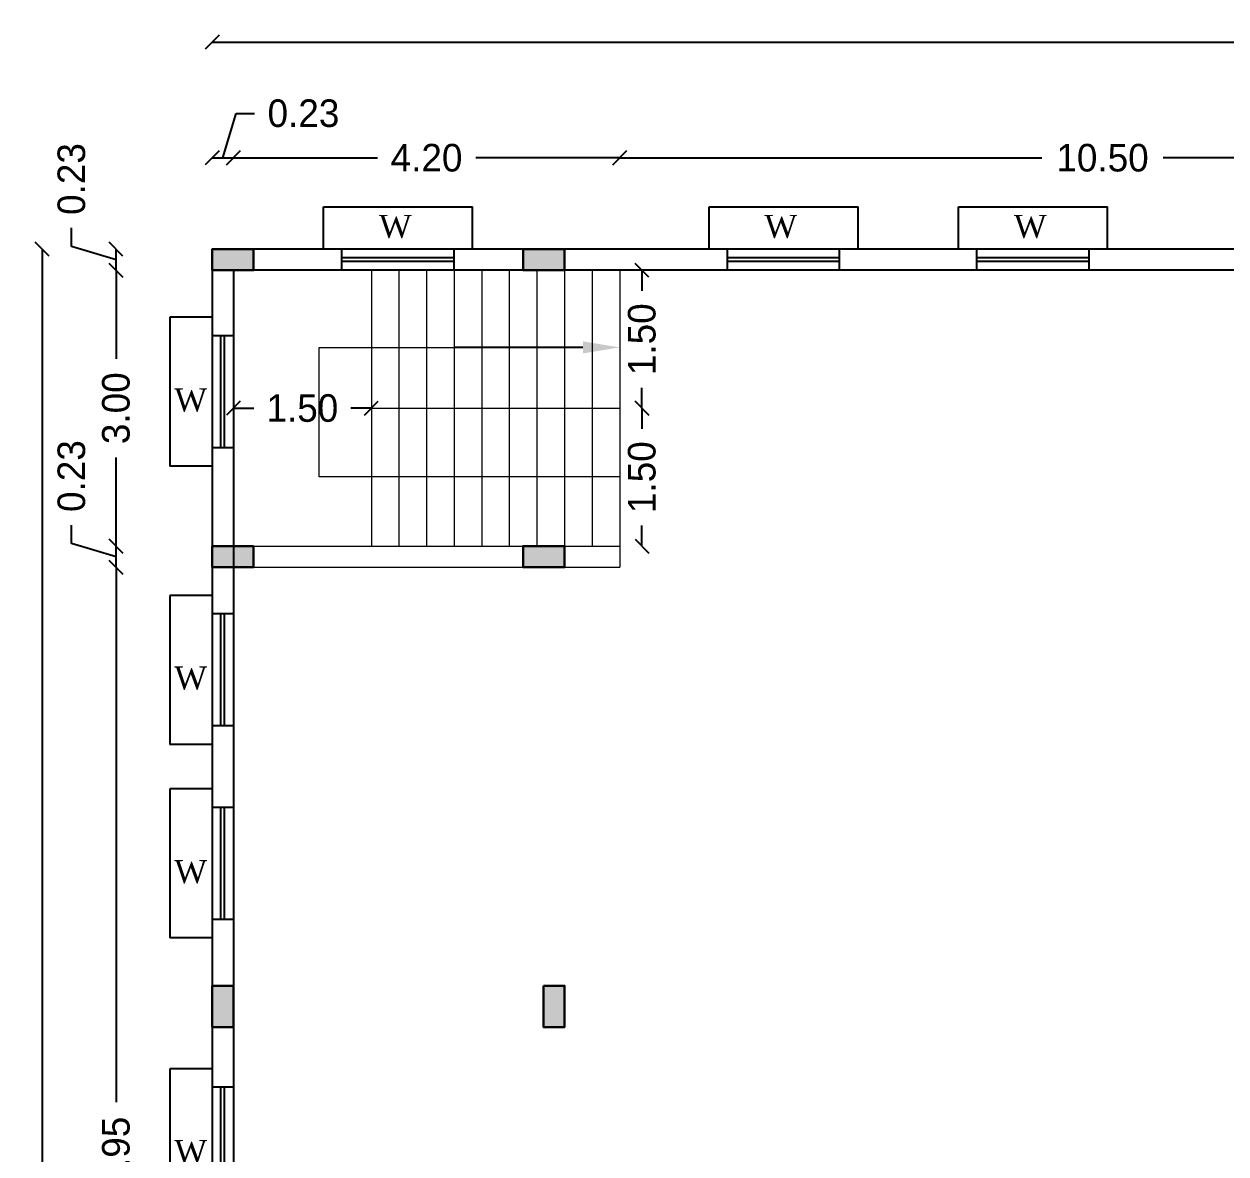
# Model space of a CAD drawing. Header units: metres. Extents: x -1560950 to -1560825, y 42726 to 42863.
# Drawn here: x -1560915.76 to -1560902.69, y 42806.38 to 42818.67 of the extents above; entities that cross this region are included whole.
import ezdxf
from ezdxf import colors
from ezdxf.entities.mleader import LeaderData, LeaderLine
from ezdxf.math import Vec2, Vec3

# ---------------------------------------------------------------- set-up
doc = ezdxf.new("R2010")
doc.units = ezdxf.units.M
doc.header["$LTSCALE"] = 750
doc.header["$MEASUREMENT"] = 0
doc.header["$PDMODE"] = 35
doc.header["$PDSIZE"] = 50
doc.layers.get('0').update_dxf_attribs({"lineweight": 5})
doc.layers.get('Defpoints').update_dxf_attribs({"lineweight": 0})
for name, color, linetype in [('BLK_1_FLR_1_BLT_UP_AREA', 1, 'Continuous'), ('BLK_1_FLR_1_CARPET_AREA', 10, 'Continuous'), ('BLK_1_FLR_1_REGULAR_ROOM_1', 117, 'Continuous')]:
    doc.layers.add(name, color=color, linetype=linetype)
doc.layers.add('wall', color=7, linetype='Continuous', lineweight=30)
doc.styles.add('2', font='swisscb.ttf', dxfattribs={"height": 1.1})
doc.styles.get("Standard").update_dxf_attribs({"font": 'arial.ttf'})
doc.styles.add('sunahari', font='framd.ttf', dxfattribs={"height": 0.3})
doc.dimstyles.new('CIVIL Mt.1', dxfattribs={"dimscale": 0, "dimtxt": 0.4, "dimasz": 0.15, "dimexe": 0.18, "dimexo": 0.0625, "dimgap": 0.1, "dimtad": 0, "dimzin": 0, "dimdsep": 46, "dimtxsty": 'sunahari', "dimblk": 'OBLIQUE', "dimcen": 0.09, "dimse1": 1, "dimse2": 1, "dimclrd": 253, "dimclrt": 4, "dimadec": 0, "dimazin": 0, "dimtfac": 1, "dimtofl": 0, "dimtmove": 1, "dimatfit": 3, "dimfxl": 0, "dimfrac": 2, "dimtolj": 1, "dimtzin": 0, "dimarcsym": 0})

# ---------------------------------------------------------------- blocks, each defined once
blk = doc.blocks.new('A$C1C442E2B')
at = {"ltscale": 0.25}
h = blk.add_hatch(color=43, dxfattribs=at)
h.dxf.hatch_style = 1
h.paths.add_polyline_path([(0.23, 0.45), (0, 0.45), (0, 0), (0.23, 0)])
at = {"layer": 'wall', "color": 240, "ltscale": 0.25}
blk.add_lwpolyline([(0, 0.45), (0.23, 0.45), (0.23, 0), (0, 0)], close=True, dxfattribs=at)
blk = doc.blocks.new('_Oblique')
at = {"color": 0, "linetype": 'ByBlock', "lineweight": -2}
blk.add_line((-0.5, -0.5), (0.5, 0.5), dxfattribs=at)
blk = doc.blocks.new('*D1111')
at = {"color": 253, "lineweight": -2, "ltscale": 0.25}
for p, q in [((-1560909.037, 42814.494), (-1560909.037, 42814.271)), ((-1560909.037, 42812.994), (-1560909.037, 42813.217))]:
    blk.add_line(p, q, dxfattribs=at)
at = {"layer": 'Defpoints', "color": 0, "ltscale": 0.25}
for p in [(-1560909.279, 42814.494), (-1560909.037, 42814.494), (-1560909.279, 42812.994)]:
    blk.add_point(p, dxfattribs=at)
at = {"color": 253, "lineweight": -2, "ltscale": 0.25, "xscale": 0.15, "yscale": 0.15, "zscale": 0.15}
for p, rotation in [((-1560909.037, 42814.494), 90), ((-1560909.037, 42812.994), 270)]:
    blk.add_blockref('_Oblique', p, dxfattribs=dict(at, rotation=rotation))
at = {"color": 4, "ltscale": 0.25, "insert": (-1560909.037, 42813.744), "char_height": 0.3, "attachment_point": 5, "rotation": 90, "style": 'sunahari'}
blk.add_mtext('\\A1;1.50', dxfattribs=at)
blk = doc.blocks.new('*D1112')
at = {"color": 253, "lineweight": -2, "ltscale": 0.25}
for p, q in [((-1560909.037, 42815.994), (-1560909.037, 42815.771)), ((-1560909.037, 42814.494), (-1560909.037, 42814.717))]:
    blk.add_line(p, q, dxfattribs=at)
at = {"layer": 'Defpoints', "color": 0, "ltscale": 0.25}
for p in [(-1560909.279, 42815.994), (-1560909.037, 42815.994), (-1560909.279, 42814.494)]:
    blk.add_point(p, dxfattribs=at)
at = {"color": 253, "lineweight": -2, "ltscale": 0.25, "xscale": 0.15, "yscale": 0.15, "zscale": 0.15}
for p, rotation in [((-1560909.037, 42815.994), 90), ((-1560909.037, 42814.494), 270)]:
    blk.add_blockref('_Oblique', p, dxfattribs=dict(at, rotation=rotation))
at = {"color": 4, "ltscale": 0.25, "insert": (-1560909.037, 42815.244), "char_height": 0.3, "attachment_point": 5, "rotation": 90, "style": 'sunahari'}
blk.add_mtext('\\A1;1.50', dxfattribs=at)
blk = doc.blocks.new('*D1113')
at = {"color": 253, "lineweight": -2, "ltscale": 0.25}
for p, q in [((-1560913.479, 42814.494), (-1560913.256, 42814.494)), ((-1560911.979, 42814.494), (-1560912.202, 42814.494))]:
    blk.add_line(p, q, dxfattribs=at)
at = {"layer": 'Defpoints', "color": 0, "ltscale": 0.25}
for p in [(-1560913.479, 42814.494), (-1560913.479, 42814.494), (-1560911.979, 42814.494)]:
    blk.add_point(p, dxfattribs=at)
at = {"color": 253, "lineweight": -2, "ltscale": 0.25, "xscale": 0.15, "yscale": 0.15, "zscale": 0.15, "rotation": 180}
blk.add_blockref('_Oblique', (-1560913.479, 42814.494), dxfattribs=at)
at = {"color": 253, "lineweight": -2, "ltscale": 0.25, "xscale": 0.15, "yscale": 0.15, "zscale": 0.15}
blk.add_blockref('_Oblique', (-1560911.979, 42814.494), dxfattribs=at)
at = {"color": 4, "ltscale": 0.25, "insert": (-1560912.729, 42814.494), "char_height": 0.3, "attachment_point": 5, "style": 'sunahari'}
blk.add_mtext('\\A1;1.50', dxfattribs=at)
blk = doc.blocks.new('*D1145')
at = {"color": 253, "lineweight": -2, "ltscale": 0.25}
for p, q in [((-1560913.594, 42817.216), (-1560913.448, 42817.7)), ((-1560913.448, 42817.7), (-1560913.248, 42817.7)), ((-1560913.709, 42817.216), (-1560913.479, 42817.216))]:
    blk.add_line(p, q, dxfattribs=at)
at = {"layer": 'Defpoints', "color": 0, "ltscale": 0.25}
for p in [(-1560913.479, 42817.216), (-1560913.709, 42816.224), (-1560913.479, 42815.994)]:
    blk.add_point(p, dxfattribs=at)
at = {"color": 253, "lineweight": -2, "ltscale": 0.25, "xscale": 0.15, "yscale": 0.15, "zscale": 0.15, "rotation": 180}
blk.add_blockref('_Oblique', (-1560913.709, 42817.216), dxfattribs=at)
at = {"color": 253, "lineweight": -2, "ltscale": 0.25, "xscale": 0.15, "yscale": 0.15, "zscale": 0.15}
blk.add_blockref('_Oblique', (-1560913.479, 42817.216), dxfattribs=at)
at = {"color": 4, "ltscale": 0.25, "insert": (-1560912.717, 42817.7), "char_height": 0.3, "attachment_point": 5, "style": 'sunahari'}
blk.add_mtext('\\A1;0.23', dxfattribs=at)
blk = doc.blocks.new('*D1146')
at = {"color": 253, "lineweight": -2, "ltscale": 0.25}
for p, q in [((-1560913.479, 42817.216), (-1560911.913, 42817.216)), ((-1560909.279, 42817.216), (-1560910.844, 42817.216))]:
    blk.add_line(p, q, dxfattribs=at)
at = {"layer": 'Defpoints', "color": 0, "ltscale": 0.25}
for p in [(-1560909.279, 42817.216), (-1560913.479, 42815.994), (-1560909.279, 42815.994)]:
    blk.add_point(p, dxfattribs=at)
at = {"color": 253, "lineweight": -2, "ltscale": 0.25, "xscale": 0.15, "yscale": 0.15, "zscale": 0.15, "rotation": 180}
blk.add_blockref('_Oblique', (-1560913.479, 42817.216), dxfattribs=at)
at = {"color": 253, "lineweight": -2, "ltscale": 0.25, "xscale": 0.15, "yscale": 0.15, "zscale": 0.15}
blk.add_blockref('_Oblique', (-1560909.279, 42817.216), dxfattribs=at)
at = {"color": 4, "ltscale": 0.25, "insert": (-1560911.379, 42817.216), "char_height": 0.3, "attachment_point": 5, "style": 'sunahari'}
blk.add_mtext('\\A1;4.20', dxfattribs=at)
blk = doc.blocks.new('*D1147')
at = {"color": 253, "lineweight": -2, "ltscale": 0.25}
for p, q in [((-1560909.279, 42817.216), (-1560904.688, 42817.216)), ((-1560898.779, 42817.216), (-1560903.37, 42817.216))]:
    blk.add_line(p, q, dxfattribs=at)
at = {"layer": 'Defpoints', "color": 0, "ltscale": 0.25}
for p in [(-1560898.779, 42817.216), (-1560898.779, 42816.224), (-1560909.279, 42815.994)]:
    blk.add_point(p, dxfattribs=at)
at = {"color": 253, "lineweight": -2, "ltscale": 0.25, "xscale": 0.15, "yscale": 0.15, "zscale": 0.15, "rotation": 180}
blk.add_blockref('_Oblique', (-1560909.279, 42817.216), dxfattribs=at)
at = {"color": 253, "lineweight": -2, "ltscale": 0.25, "xscale": 0.15, "yscale": 0.15, "zscale": 0.15}
blk.add_blockref('_Oblique', (-1560898.779, 42817.216), dxfattribs=at)
at = {"color": 4, "ltscale": 0.25, "insert": (-1560904.029, 42817.216), "char_height": 0.3, "attachment_point": 5, "style": 'sunahari'}
blk.add_mtext('\\A1;10.50', dxfattribs=at)
blk = doc.blocks.new('*D1157')
at = {"color": 253, "lineweight": -2, "ltscale": 0.25}
for p, q in [((-1560913.709, 42818.475), (-1560900.226, 42818.475)), ((-1560885.401, 42818.475), (-1560898.884, 42818.475))]:
    blk.add_line(p, q, dxfattribs=at)
at = {"layer": 'Defpoints', "color": 0, "ltscale": 0.25}
for p in [(-1560885.401, 42818.475), (-1560913.709, 42816.224), (-1560885.401, 42812.377)]:
    blk.add_point(p, dxfattribs=at)
at = {"color": 253, "lineweight": -2, "ltscale": 0.25, "xscale": 0.15, "yscale": 0.15, "zscale": 0.15, "rotation": 180}
blk.add_blockref('_Oblique', (-1560913.709, 42818.475), dxfattribs=at)
at = {"color": 253, "lineweight": -2, "ltscale": 0.25, "xscale": 0.15, "yscale": 0.15, "zscale": 0.15}
blk.add_blockref('_Oblique', (-1560885.401, 42818.475), dxfattribs=at)
at = {"color": 4, "ltscale": 0.25, "insert": (-1560899.555, 42818.475), "char_height": 0.3, "attachment_point": 5, "style": 'sunahari'}
blk.add_mtext('\\A1;28.31', dxfattribs=at)
blk = doc.blocks.new('*D1163')
at = {"color": 253, "lineweight": -2, "ltscale": 0.25}
for p, q in [((-1560914.755, 42812.764), (-1560914.755, 42806.949)), ((-1560914.755, 42799.812), (-1560914.755, 42805.627))]:
    blk.add_line(p, q, dxfattribs=at)
at = {"layer": 'Defpoints', "color": 0, "ltscale": 0.25}
for p in [(-1560914.755, 42812.764), (-1560913.479, 42812.764), (-1560913.709, 42799.812)]:
    blk.add_point(p, dxfattribs=at)
at = {"color": 253, "lineweight": -2, "ltscale": 0.25, "xscale": 0.15, "yscale": 0.15, "zscale": 0.15}
for p, rotation in [((-1560914.755, 42812.764), 90), ((-1560914.755, 42799.812), 270)]:
    blk.add_blockref('_Oblique', p, dxfattribs=dict(at, rotation=rotation))
at = {"color": 4, "ltscale": 0.25, "insert": (-1560914.755, 42806.288), "char_height": 0.3, "attachment_point": 5, "rotation": 90, "style": 'sunahari'}
blk.add_mtext('\\A1;12.95', dxfattribs=at)
blk = doc.blocks.new('*D1164')
at = {"color": 253, "lineweight": -2, "ltscale": 0.25}
for p, q in [((-1560915.239, 42813.024), (-1560915.239, 42813.224)), ((-1560914.755, 42812.879), (-1560915.239, 42813.024)), ((-1560914.755, 42812.764), (-1560914.755, 42812.994))]:
    blk.add_line(p, q, dxfattribs=at)
at = {"layer": 'Defpoints', "color": 0, "ltscale": 0.25}
for p in [(-1560914.755, 42812.994), (-1560913.479, 42812.994), (-1560913.479, 42812.764)]:
    blk.add_point(p, dxfattribs=at)
at = {"color": 253, "lineweight": -2, "ltscale": 0.25, "xscale": 0.15, "yscale": 0.15, "zscale": 0.15}
for p, rotation in [((-1560914.755, 42812.994), 90), ((-1560914.755, 42812.764), 270)]:
    blk.add_blockref('_Oblique', p, dxfattribs=dict(at, rotation=rotation))
at = {"color": 4, "ltscale": 0.25, "insert": (-1560915.239, 42813.756), "char_height": 0.3, "attachment_point": 5, "rotation": 90, "style": 'sunahari'}
blk.add_mtext('\\A1;0.23', dxfattribs=at)
blk = doc.blocks.new('*D1165')
at = {"color": 253, "lineweight": -2, "ltscale": 0.25}
for p, q in [((-1560914.755, 42815.994), (-1560914.755, 42815.031)), ((-1560914.755, 42812.994), (-1560914.755, 42813.957))]:
    blk.add_line(p, q, dxfattribs=at)
at = {"layer": 'Defpoints', "color": 0, "ltscale": 0.25}
for p in [(-1560914.755, 42815.994), (-1560913.709, 42815.994), (-1560913.479, 42812.994)]:
    blk.add_point(p, dxfattribs=at)
at = {"color": 253, "lineweight": -2, "ltscale": 0.25, "xscale": 0.15, "yscale": 0.15, "zscale": 0.15}
for p, rotation in [((-1560914.755, 42815.994), 90), ((-1560914.755, 42812.994), 270)]:
    blk.add_blockref('_Oblique', p, dxfattribs=dict(at, rotation=rotation))
at = {"color": 4, "ltscale": 0.25, "insert": (-1560914.755, 42814.494), "char_height": 0.3, "attachment_point": 5, "rotation": 90, "style": 'sunahari'}
blk.add_mtext('\\A1;3.00', dxfattribs=at)
blk = doc.blocks.new('*D1166')
at = {"color": 253, "lineweight": -2, "ltscale": 0.25}
for p, q in [((-1560915.239, 42816.254), (-1560915.239, 42816.454)), ((-1560914.755, 42816.109), (-1560915.239, 42816.254)), ((-1560914.755, 42815.994), (-1560914.755, 42816.224))]:
    blk.add_line(p, q, dxfattribs=at)
at = {"layer": 'Defpoints', "color": 0, "ltscale": 0.25}
for p in [(-1560914.755, 42816.224), (-1560913.709, 42816.224), (-1560913.709, 42815.994)]:
    blk.add_point(p, dxfattribs=at)
at = {"color": 253, "lineweight": -2, "ltscale": 0.25, "xscale": 0.15, "yscale": 0.15, "zscale": 0.15}
for p, rotation in [((-1560914.755, 42816.224), 90), ((-1560914.755, 42815.994), 270)]:
    blk.add_blockref('_Oblique', p, dxfattribs=dict(at, rotation=rotation))
at = {"color": 4, "ltscale": 0.25, "insert": (-1560915.239, 42816.986), "char_height": 0.3, "attachment_point": 5, "rotation": 90, "style": 'sunahari'}
blk.add_mtext('\\A1;0.23', dxfattribs=at)
blk = doc.blocks.new('*D1167')
at = {"color": 253, "lineweight": -2, "ltscale": 0.25}
for p, q in [((-1560915.558, 42816.224), (-1560915.558, 42803.693)), ((-1560915.558, 42789.835), (-1560915.558, 42802.366))]:
    blk.add_line(p, q, dxfattribs=at)
at = {"layer": 'Defpoints', "color": 0, "ltscale": 0.25}
for p in [(-1560915.558, 42816.224), (-1560913.183, 42816.224), (-1560909.076, 42789.835)]:
    blk.add_point(p, dxfattribs=at)
at = {"color": 253, "lineweight": -2, "ltscale": 0.25, "xscale": 0.15, "yscale": 0.15, "zscale": 0.15}
for p, rotation in [((-1560915.558, 42816.224), 90), ((-1560915.558, 42789.835), 270)]:
    blk.add_blockref('_Oblique', p, dxfattribs=dict(at, rotation=rotation))
at = {"color": 4, "ltscale": 0.25, "insert": (-1560915.558, 42803.03), "char_height": 0.3, "attachment_point": 5, "rotation": 90, "style": 'sunahari'}
blk.add_mtext('\\A1;26.39', dxfattribs=at)

msp = doc.modelspace()

# ---------------------------------------------------------------- linework, layer by layer
at = {"color": 0, "lineweight": -3}
for p, q in [((-1560912.49881, 42816.22405), (-1560912.49881, 42816.68405)), ((-1560912.49881, 42816.68405), (-1560910.87881, 42816.68405)), ((-1560910.87881, 42816.22405), (-1560910.87881, 42816.68405)), ((-1560908.30774, 42816.22405), (-1560908.30774, 42816.68405)), ((-1560908.30774, 42816.68405), (-1560906.68774, 42816.68405)), ((-1560906.68774, 42816.22405), (-1560906.68774, 42816.68405)), ((-1560905.59539, 42816.22405), (-1560905.59539, 42816.68405)), ((-1560905.59539, 42816.68405), (-1560903.97539, 42816.68405)), ((-1560903.97539, 42816.22405), (-1560903.97539, 42816.68405)), ((-1560912.29881, 42815.99405), (-1560912.29881, 42816.22405)), ((-1560911.07881, 42815.99405), (-1560911.07881, 42816.22405)), ((-1560908.10774, 42815.99405), (-1560908.10774, 42816.22405)), ((-1560906.88774, 42815.99405), (-1560906.88774, 42816.22405)), ((-1560905.39539, 42815.99405), (-1560905.39539, 42816.22405)), ((-1560904.17539, 42815.99405), (-1560904.17539, 42816.22405)), ((-1560911.07881, 42816.12905), (-1560912.29881, 42816.12905)), ((-1560911.07881, 42816.08905), (-1560912.29881, 42816.08905)), ((-1560906.88774, 42816.12905), (-1560908.10774, 42816.12905)), ((-1560906.88774, 42816.08905), (-1560908.10774, 42816.08905)), ((-1560904.17539, 42816.12905), (-1560905.39539, 42816.12905)), ((-1560904.17539, 42816.08905), (-1560905.39539, 42816.08905)), ((-1560913.70881, 42815.4824), (-1560914.16881, 42815.4824)), ((-1560914.16881, 42815.4824), (-1560914.16881, 42813.8624)), ((-1560913.47881, 42815.2824), (-1560913.70881, 42815.2824)), ((-1560913.61381, 42814.0624), (-1560913.61381, 42815.2824)), ((-1560913.57381, 42814.0624), (-1560913.57381, 42815.2824)), ((-1560913.47881, 42814.0624), (-1560913.70881, 42814.0624)), ((-1560913.70881, 42813.8624), (-1560914.16881, 42813.8624)), ((-1560913.70881, 42812.45842), (-1560914.16881, 42812.45842)), ((-1560914.16881, 42812.45842), (-1560914.16881, 42810.83842)), ((-1560913.47881, 42812.25842), (-1560913.70881, 42812.25842)), ((-1560913.61381, 42811.03842), (-1560913.61381, 42812.25842)), ((-1560913.57381, 42811.03842), (-1560913.57381, 42812.25842)), ((-1560913.47881, 42811.03842), (-1560913.70881, 42811.03842)), ((-1560913.70881, 42810.83842), (-1560914.16881, 42810.83842)), ((-1560913.70881, 42810.35343), (-1560914.16881, 42810.35343)), ((-1560914.16881, 42810.35343), (-1560914.16881, 42808.73343)), ((-1560913.47881, 42810.15343), (-1560913.70881, 42810.15343)), ((-1560913.61381, 42808.93343), (-1560913.61381, 42810.15343)), ((-1560913.57381, 42808.93343), (-1560913.57381, 42810.15343)), ((-1560913.47881, 42808.93343), (-1560913.70881, 42808.93343)), ((-1560913.70881, 42808.73343), (-1560914.16881, 42808.73343)), ((-1560913.70881, 42807.30972), (-1560914.16881, 42807.30972)), ((-1560914.16881, 42807.30972), (-1560914.16881, 42805.68972)), ((-1560913.47881, 42807.10972), (-1560913.70881, 42807.10972)), ((-1560913.61381, 42805.88972), (-1560913.61381, 42807.10972)), ((-1560913.57381, 42805.88972), (-1560913.57381, 42807.10972))]:
    msp.add_line(p, q, dxfattribs=at)
at = {"color": 0, "ltscale": 0.25}
for p, q in [((-1560896.31883, 42816.22405), (-1560913.70881, 42816.22405)), ((-1560913.70881, 42816.22405), (-1560913.70881, 42812.37727)), ((-1560909.87881, 42816.22405), (-1560909.87881, 42812.76405)), ((-1560896.31883, 42815.99405), (-1560913.70881, 42815.99405)), ((-1560909.87881, 42815.99405), (-1560913.47881, 42815.99405)), ((-1560913.47881, 42815.99405), (-1560913.47881, 42812.99405)), ((-1560911.97881, 42815.99405), (-1560911.97881, 42812.99405)), ((-1560911.67881, 42815.99405), (-1560911.67881, 42812.99405)), ((-1560911.37881, 42815.99405), (-1560911.37881, 42812.99405)), ((-1560911.07881, 42815.99405), (-1560911.07881, 42812.99405)), ((-1560910.77881, 42815.99405), (-1560910.77881, 42812.99405)), ((-1560910.47881, 42815.99405), (-1560910.47881, 42812.99405)), ((-1560910.17881, 42815.99405), (-1560910.17881, 42812.99405)), ((-1560909.57881, 42815.99405), (-1560909.57881, 42812.99405)), ((-1560909.27881, 42815.99405), (-1560909.27881, 42812.76405)), ((-1560911.97881, 42814.49405), (-1560909.27881, 42814.49405)), ((-1560913.47881, 42812.99405), (-1560909.27881, 42812.99405)), ((-1560913.47881, 42812.76405), (-1560909.27881, 42812.76405)), ((-1560913.47881, 42812.76405), (-1560913.47881, 42794.55177)), ((-1560913.70881, 42812.37727), (-1560913.70881, 42794.32177))]:
    msp.add_line(p, q, dxfattribs=at)
msp.add_lwpolyline([(-1560909.27881, 42813.74805), (-1560912.54688, 42813.74805), (-1560912.54688, 42815.15533), (-1560911.07881, 42815.15533)], dxfattribs=at)
at = {"layer": 'BLK_1_FLR_1_BLT_UP_AREA', "color": 52}
msp.add_lwpolyline([(-1560885.40101, 42812.37727), (-1560892.18151, 42812.37727), (-1560896.31883, 42812.37727), (-1560896.31883, 42816.22405), (-1560913.70881, 42816.22405), (-1560913.70881, 42812.37727), (-1560913.70881, 42794.32177), (-1560908.62891, 42794.32177), (-1560908.62891, 42789.83499), (-1560892.18151, 42789.83499), (-1560892.18151, 42794.32177), (-1560892.18151, 42801.3081), (-1560885.40101, 42801.3081)], close=True, dxfattribs=at)
at = {"layer": 'BLK_1_FLR_1_CARPET_AREA', "color": 52}
msp.add_lwpolyline([(-1560885.63101, 42812.14727), (-1560892.18151, 42812.14727), (-1560896.54883, 42812.14727), (-1560896.54883, 42815.99405), (-1560913.47881, 42815.99405), (-1560913.47881, 42812.37727), (-1560913.47881, 42794.55177), (-1560908.39891, 42794.55177), (-1560908.39891, 42790.06499), (-1560892.41151, 42790.06499), (-1560892.41151, 42794.32177), (-1560892.41151, 42801.5381), (-1560885.63101, 42801.5381)], close=True, dxfattribs=at)
at = {"layer": 'BLK_1_FLR_1_REGULAR_ROOM_1', "color": 2}
msp.add_lwpolyline([(-1560885.63101, 42812.14727), (-1560892.18151, 42812.14727), (-1560896.54883, 42812.14727), (-1560896.54883, 42815.99405), (-1560913.47881, 42815.99405), (-1560913.47881, 42812.37727), (-1560913.47881, 42794.55177), (-1560908.39891, 42794.55177), (-1560908.39891, 42790.06499), (-1560892.41151, 42790.06499), (-1560892.41151, 42794.32177), (-1560892.41151, 42801.5381), (-1560885.63101, 42801.5381)], close=True, dxfattribs=at)

# ---------------------------------------------------------------- block references
at = {"color": 0, "ltscale": 0.25, "rotation": 270}
for p in [(-1560913.70881, 42816.22405), (-1560910.32881, 42816.22405), (-1560913.70881, 42812.99405), (-1560910.32881, 42812.99405)]:
    msp.add_blockref('A$C1C442E2B', p, dxfattribs=at)
at = {"color": 0, "ltscale": 0.25}
for p in [(-1560913.70881, 42807.76406), (-1560910.10881, 42807.76406)]:
    msp.add_blockref('A$C1C442E2B', p, dxfattribs=at)

# ---------------------------------------------------------------- texts
at = {"color": 0, "lineweight": -3, "char_height": 0.25, "attachment_point": 3, "style": '2'}
for insert in [(-1560911.53983, 42816.59668), (-1560907.34875, 42816.59668), (-1560904.63641, 42816.59668), (-1560913.7649, 42814.70955), (-1560913.7649, 42811.68558), (-1560913.7649, 42809.58059), (-1560913.7649, 42806.53687)]:
    msp.add_mtext_dynamic_manual_height_columns('{\\fTimes New Roman|b0|i0|c0|p18;W}', width=0.804374, gutter_width=1.75, heights=[0], dxfattribs=dict(at, insert=insert))

# ---------------------------------------------------------------- dimensions: what is measured, and where the dimension line sits
at = {"color": 0, "ltscale": 0.25}
for base, p1, p2, picture, middle in [((-1560885.40101, 42818.47465), (-1560913.70881, 42816.22405), (-1560885.40101, 42812.37727), '*D1157', (-1560899.55491, 42818.47465)), ((-1560913.47881, 42817.21578), (-1560913.70881, 42816.22405), (-1560913.47881, 42815.99405), '*D1145', (-1560913.14843, 42817.70039)), ((-1560909.27881, 42817.21578), (-1560913.47881, 42815.99405), (-1560909.27881, 42815.99405), '*D1146', (-1560911.37881, 42817.21578)), ((-1560898.77883, 42817.21578), (-1560909.27881, 42815.99405), (-1560898.77883, 42816.22405), '*D1147', (-1560904.02882, 42817.21578)), ((-1560913.47881, 42814.49405), (-1560911.97881, 42814.49405), (-1560913.47881, 42814.49405), '*D1113', (-1560912.72881, 42814.49405))]:
    dim = msp.add_linear_dim(base=base, p1=p1, p2=p2, dimstyle='CIVIL Mt.1', override={"dimscale": 1}, dxfattribs=at)
    dim.commit()
    dim.dimension.update_dxf_attribs({"geometry": picture, "text_midpoint": middle})
for base, p1, p2, angle, picture, middle in [((-1560914.75482, 42816.22405), (-1560913.70881, 42815.99405), (-1560913.70881, 42816.22405), 270, '*D1166', (-1560915.23943, 42816.55444)), ((-1560915.55827, 42816.22405), (-1560909.07557, 42789.83499), (-1560913.18283, 42816.22405), 270, '*D1167', (-1560915.55827, 42803.02952)), ((-1560914.75482, 42815.99405), (-1560913.47881, 42812.99405), (-1560913.70881, 42815.99405), 270, '*D1165', (-1560914.75482, 42814.49405)), ((-1560909.03737, 42815.99405), (-1560909.27881, 42814.49405), (-1560909.27881, 42815.99405), 90, '*D1112', (-1560909.03737, 42815.24405)), ((-1560909.03737, 42814.49405), (-1560909.27881, 42812.99405), (-1560909.27881, 42814.49405), 90, '*D1111', (-1560909.03737, 42813.74405)), ((-1560914.75482, 42812.99405), (-1560913.47881, 42812.76405), (-1560913.47881, 42812.99405), 270, '*D1164', (-1560915.23943, 42813.32444)), ((-1560914.75482, 42812.76405), (-1560913.70881, 42799.81177), (-1560913.47881, 42812.76405), 270, '*D1163', (-1560914.75482, 42806.28791))]:
    dim = msp.add_linear_dim(base=base, p1=p1, p2=p2, angle=angle, dimstyle='CIVIL Mt.1', override={"dimscale": 1}, dxfattribs=at)
    dim.commit()
    dim.dimension.update_dxf_attribs({"geometry": picture, "text_midpoint": middle})

# ---------------------------------------------------------------- leaders
ml = msp.add_multileader_mtext('Standard', dxfattribs=at)
ml.set_content('', color=4)
ml.set_leader_properties(color=252)
ml.build(insert=Vec2(0, 0))
ml.multileader.update_dxf_attribs({"leader_type": 2, "text_left_attachment_type": 2, "text_right_attachment_type": 2, "dogleg_length": 0.05, "arrow_head_size": 0.4, "scale": 2})
ctx = ml.context
ctx.base_point, ctx.scale, ctx.char_height, ctx.arrow_head_size, ctx.landing_gap_size, ctx.plane_origin = Vec3(-1560911.07881, 42815.15533), 2, 0.46, 0.4, 0, Vec3(-1560909.87881, 42815.15533)
ctx.left_attachment, ctx.right_attachment, ctx.text_align_type = 2, 2, 2
notes = []
notes.append((ctx, [(0, (1, 1, 0), (-1560910.97881, 42815.15533), (-1, 0), 0.1, [(0, [(-1560909.27881, 42815.15533)], 0, [])])]))
ctx.mtext.insert, ctx.mtext.alignment, ctx.mtext.flow_direction = Vec3(-1560911.07881, 42815.38533), 3, 5
for ctx, leaders in notes:
    for number, flags, end, landing, length, lines in leaders:
        leader = LeaderData()
        leader.index, (leader.has_last_leader_line, leader.has_dogleg_vector, leader.attachment_direction) = number, flags
        leader.last_leader_point, leader.dogleg_vector, leader.dogleg_length = Vec3(end), Vec3(landing), length
        for number, points, colour, breaks in lines:
            line = LeaderLine()
            line.index, line.vertices, line.color, line.breaks = number, Vec3.list(points), colors.encode_raw_color(colour), breaks
            leader.lines.append(line)
        ctx.leaders.append(leader)

doc.saveas('drawing.dxf')
